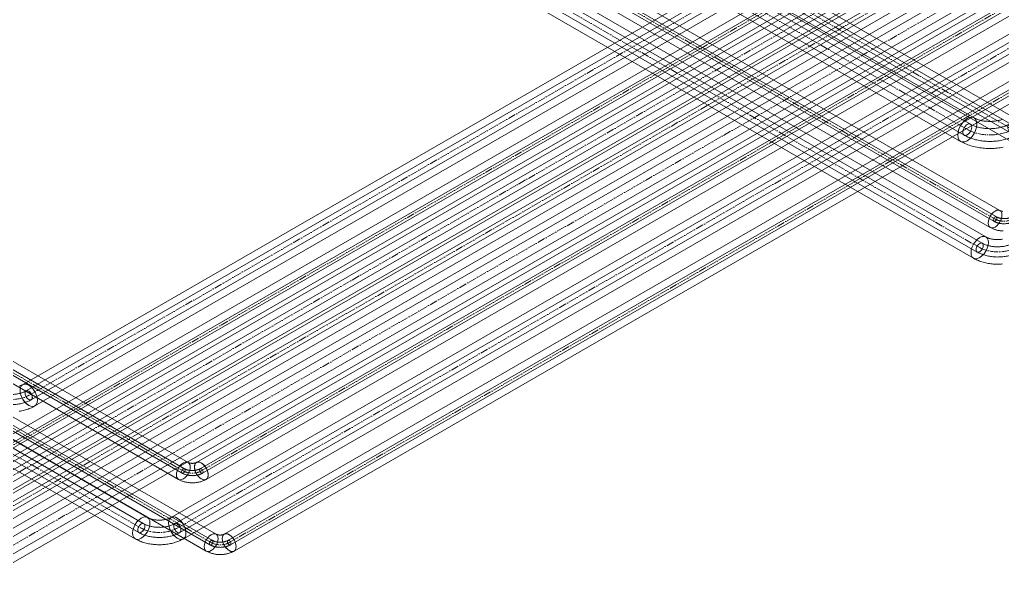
# Model space of a CAD drawing. Header units: millimetres. Extents: x -88595 to 880822, y -1054509 to -148035.
# Drawn here: x 422624 to 423850, y -315507 to -314816 of the extents above; entities that cross this region are included whole.
import ezdxf

# ---------------------------------------------------------------- set-up
doc = ezdxf.new("R2010")
doc.units = ezdxf.units.MM
doc.linetypes.add('$12$ADSK_Осевая', pattern=[14, 10, -2, 0, -2])
doc.linetypes.add('$13$ADSK_Осевая', pattern=[14, 10, -2, 0, -2])
for name, color, linetype, lineweight in [('Изоляция', 7, 'Continuous', 18), ('Трубопровод', 7, 'Continuous', 18), ('Трубопроводы', 7, 'Continuous', 18)]:
    doc.layers.add(name, color=color, linetype=linetype, lineweight=lineweight)

# ---------------------------------------------------------------- blocks, each defined once
blk = doc.blocks.new('$0$ADSK_МедьПайка_Отвод-гнутая труба - Отвод _гнутая труба_-V14-В_ОВ3_4')
at = {"layer": 'Трубопроводы', "color": 190, "true_color": 0x8000ff}
for points in [[(1657, 645.2, 0), (1656.4, 644.9, 0), (1655.9, 644.9, 0), (1655.4, 645, 0), (1655.1, 645.3, 0), (1654.8, 645.8, 0), (1654.8, 646.5, 0), (1654.8, 647.2, 0), (1655.1, 647.9, 0), (1655.4, 648.7, 0), (1655.9, 649.4, 0), (1656.4, 649.9, 0), (1657, 650.4, 0)], [(1657, 650.4, 0), (1657.6, 650.6, 0), (1658.1, 650.7, 0), (1658.6, 650.5, 0), (1658.9, 650.2, 0), (1659.2, 649.7, 0), (1659.2, 649.1, 0), (1659.2, 648.3, 0), (1658.9, 647.6, 0), (1658.6, 646.8, 0), (1658.1, 646.2, 0), (1657.6, 645.6, 0), (1657, 645.2, 0)], [(1658.6, 650.5, 0), (1659.1, 650.2, 0), (1659.7, 649.8, 0), (1660.2, 649.5, 0), (1660.7, 649.1, 0), (1661.2, 648.7, 0), (1661.7, 648.3, 0), (1662.2, 647.8, 0), (1662.7, 647.4, 0), (1663.2, 646.9, 0), (1663.7, 646.4, 0), (1664.1, 645.9, 0), (1664.6, 645.4, 0), (1665, 644.8, 0), (1665.5, 644.3, 0), (1665.9, 643.7, 0), (1666.3, 643.1, 0), (1666.7, 642.6, 0), (1667.1, 642, 0), (1667.5, 641.4, 0), (1667.8, 640.7, 0), (1668.2, 640.1, 0), (1668.5, 639.5, 0), (1668.8, 638.9, 0), (1669.1, 638.2, 0), (1669.4, 637.6, 0), (1669.6, 636.9, 0), (1669.9, 636.3, 0), (1670.1, 635.6, 0), (1670.3, 635, 0), (1670.5, 634.3, 0), (1670.7, 633.7, 0), (1670.8, 633, 0), (1671, 632.4, 0), (1671.1, 631.7, 0), (1671.2, 631.1, 0), (1671.3, 630.4, 0), (1671.3, 629.8, 0), (1671.4, 629.1, 0), (1671.4, 628.5, 0), (1671.4, 628.3, 0)], [(1655.4, 645, 0), (1655.8, 644.8, 0), (1656.1, 644.6, 0), (1656.5, 644.3, 0), (1656.9, 644, 0), (1657.2, 643.8, 0), (1657.6, 643.4, 0), (1658, 643.1, 0), (1658.3, 642.8, 0), (1658.7, 642.4, 0), (1659.1, 642, 0), (1659.4, 641.7, 0), (1659.8, 641.3, 0), (1660.1, 640.8, 0), (1660.4, 640.4, 0), (1660.8, 640, 0), (1661.1, 639.5, 0), (1661.4, 639.1, 0), (1661.7, 638.6, 0), (1662, 638.1, 0), (1662.3, 637.6, 0), (1662.6, 637.1, 0), (1662.8, 636.6, 0), (1663.1, 636.1, 0), (1663.3, 635.6, 0), (1663.5, 635.1, 0), (1663.7, 634.6, 0), (1663.9, 634.1, 0), (1664.1, 633.6, 0), (1664.3, 633.1, 0), (1664.4, 632.6, 0), (1664.5, 632.1, 0), (1664.7, 631.6, 0), (1664.8, 631.1, 0), (1664.8, 630.7, 0), (1664.9, 630.2, 0), (1665, 629.7, 0), (1665, 629.3, 0), (1665, 628.9, 0), (1665, 628.4, 0), (1665, 628.3, 0)], [(1670.5, 627, 0), (1669.8, 626.7, 0), (1669, 626.6, 0), (1668.2, 626.5, 0), (1667.4, 626.6, 0), (1666.6, 626.7, 0), (1666, 627, 0), (1665.5, 627.4, 0), (1665.2, 627.8, 0), (1665, 628.3, 0), (1665.2, 628.8, 0), (1665.5, 629.2, 0), (1666, 629.6, 0)], [(1666, 629.6, 0), (1666.6, 629.9, 0), (1667.4, 630.1, 0), (1668.2, 630.2, 0), (1669, 630.1, 0), (1669.8, 629.9, 0), (1670.5, 629.6, 0), (1671, 629.2, 0), (1671.3, 628.8, 0), (1671.4, 628.3, 0), (1671.3, 627.8, 0), (1671, 627.4, 0), (1670.5, 627, 0)]]:
    blk.add_polyline3d(points, dxfattribs=at)
blk = doc.blocks.new('$0$ADSK_МедьПайка_Отвод-гнутая труба - Отвод _гнутая труба_-V32-В_ОВ3_4')
at = {"layer": 'Трубопроводы', "color": 134, "true_color": 0x00a6a6}
for points in [[(-10027.6, 7966.2, 0), (-10027.4, 7968, 0), (-10026.8, 7969.8, 0), (-10025.9, 7971.7, 0), (-10024.8, 7973.4, 0), (-10023.4, 7974.8, 0), (-10022, 7975.9, 0), (-10020.5, 7976.5, 0), (-10019.2, 7976.6, 0), (-10018, 7976.3, 0), (-10017.1, 7975.5, 0), (-10016.5, 7974.2, 0), (-10016.4, 7972.6, 0)], [(-10016.4, 7972.6, 0), (-10016.5, 7970.9, 0), (-10017.1, 7969, 0), (-10018, 7967.1, 0), (-10019.2, 7965.4, 0), (-10020.5, 7964, 0), (-10022, 7962.9, 0), (-10023.4, 7962.3, 0), (-10024.8, 7962.2, 0), (-10025.9, 7962.5, 0), (-10026.8, 7963.4, 0), (-10027.4, 7964.6, 0), (-10027.6, 7966.2, 0)], [(-9969.8, 7976.3, 0), (-9970.7, 7975.8, 0), (-9971.7, 7975.3, 0), (-9972.7, 7974.8, 0), (-9973.7, 7974.4, 0), (-9974.8, 7973.9, 0), (-9975.9, 7973.5, 0), (-9977.1, 7973.1, 0), (-9978.3, 7972.8, 0), (-9979.5, 7972.4, 0), (-9980.8, 7972.1, 0), (-9982.1, 7971.8, 0), (-9983.4, 7971.6, 0), (-9984.7, 7971.3, 0), (-9986.1, 7971.1, 0), (-9987.4, 7971, 0), (-9988.8, 7970.8, 0), (-9990.2, 7970.7, 0), (-9991.6, 7970.7, 0), (-9993, 7970.6, 0), (-9994.4, 7970.6, 0), (-9995.8, 7970.7, 0), (-9997.2, 7970.7, 0), (-9998.6, 7970.8, 0), (-10000, 7970.9, 0), (-10001.4, 7971.1, 0), (-10002.7, 7971.3, 0), (-10004.1, 7971.5, 0), (-10005.4, 7971.7, 0), (-10006.7, 7972, 0), (-10007.9, 7972.3, 0), (-10009.2, 7972.7, 0), (-10010.4, 7973, 0), (-10011.6, 7973.4, 0), (-10012.7, 7973.8, 0), (-10013.8, 7974.2, 0), (-10014.8, 7974.7, 0), (-10015.9, 7975.2, 0), (-10016.8, 7975.6, 0), (-10017.8, 7976.1, 0), (-10018, 7976.3, 0)], [(-9971.4, 7972.6, 0), (-9971.2, 7974.2, 0), (-9970.7, 7975.5, 0), (-9969.8, 7976.3, 0), (-9968.6, 7976.6, 0), (-9967.3, 7976.5, 0), (-9965.8, 7975.9, 0), (-9964.4, 7974.8, 0), (-9963, 7973.4, 0), (-9961.9, 7971.7, 0), (-9961, 7969.8, 0), (-9960.4, 7968, 0), (-9960.2, 7966.2, 0)], [(-9960.2, 7966.2, 0), (-9960.4, 7964.6, 0), (-9961, 7963.4, 0), (-9961.9, 7962.5, 0), (-9963, 7962.2, 0), (-9964.4, 7962.3, 0), (-9965.8, 7962.9, 0), (-9967.3, 7964, 0), (-9968.6, 7965.4, 0), (-9969.8, 7967.1, 0), (-9970.7, 7969, 0), (-9971.2, 7970.9, 0), (-9971.4, 7972.6, 0)], [(-9961.9, 7962.5, 0), (-9963.2, 7961.8, 0), (-9964.7, 7961, 0), (-9966.1, 7960.3, 0), (-9967.6, 7959.7, 0), (-9969.1, 7959.1, 0), (-9970.7, 7958.5, 0), (-9972.3, 7958, 0), (-9973.9, 7957.5, 0), (-9975.5, 7957.1, 0), (-9977.2, 7956.6, 0), (-9978.8, 7956.3, 0), (-9980.5, 7955.9, 0), (-9982.3, 7955.6, 0), (-9984, 7955.4, 0), (-9985.7, 7955.2, 0), (-9987.5, 7955, 0), (-9989.2, 7954.9, 0), (-9991, 7954.8, 0), (-9992.8, 7954.8, 0), (-9994.5, 7954.8, 0), (-9996.3, 7954.8, 0), (-9998.1, 7954.9, 0), (-9999.8, 7955, 0), (-10001.6, 7955.1, 0), (-10003.3, 7955.3, 0), (-10005.1, 7955.6, 0), (-10006.8, 7955.9, 0), (-10008.5, 7956.2, 0), (-10010.2, 7956.5, 0), (-10011.8, 7956.9, 0), (-10013.5, 7957.4, 0), (-10015.1, 7957.9, 0), (-10016.7, 7958.4, 0), (-10018.3, 7958.9, 0), (-10019.8, 7959.5, 0), (-10021.3, 7960.2, 0), (-10022.7, 7960.8, 0), (-10024.2, 7961.6, 0), (-10025.6, 7962.3, 0), (-10025.9, 7962.5, 0)]]:
    blk.add_polyline3d(points, dxfattribs=at)
blk = doc.blocks.new('$0$ADSK_МедьПайка_Отвод-гнутая труба - Отвод _гнутая труба_-V30-В_ОВ3_4')
at = {"layer": 'Трубопроводы', "color": 134, "true_color": 0x00a6a6}
for points in [[(-8086.8, 9400.7, 0), (-8087.9, 9400.2, 0), (-8089, 9400.1, 0), (-8090, 9400.3, 0), (-8090.7, 9401, 0), (-8091.1, 9402, 0), (-8091.3, 9403.2, 0), (-8091.1, 9404.7, 0), (-8090.7, 9406.2, 0), (-8090, 9407.7, 0), (-8089, 9409, 0), (-8087.9, 9410.2, 0), (-8086.8, 9411, 0)], [(-8086.8, 9411, 0), (-8085.6, 9411.5, 0), (-8084.5, 9411.6, 0), (-8083.6, 9411.3, 0), (-8082.9, 9410.7, 0), (-8082.4, 9409.7, 0), (-8082.3, 9408.4, 0), (-8082.4, 9407, 0), (-8082.9, 9405.5, 0), (-8083.6, 9404, 0), (-8084.5, 9402.6, 0), (-8085.6, 9401.5, 0), (-8086.8, 9400.7, 0)], [(-8083.6, 9411.3, 0), (-8082.5, 9410.7, 0), (-8081.4, 9410, 0), (-8080.4, 9409.3, 0), (-8079.3, 9408.5, 0), (-8078.3, 9407.7, 0), (-8077.3, 9406.8, 0), (-8076.3, 9405.9, 0), (-8075.3, 9405, 0), (-8074.3, 9404.1, 0), (-8073.4, 9403.1, 0), (-8072.5, 9402.1, 0), (-8071.6, 9401, 0), (-8070.7, 9400, 0), (-8069.8, 9398.9, 0), (-8069, 9397.7, 0), (-8068.2, 9396.6, 0), (-8067.4, 9395.4, 0), (-8066.6, 9394.2, 0), (-8065.9, 9393, 0), (-8065.1, 9391.8, 0), (-8064.5, 9390.6, 0), (-8063.8, 9389.3, 0), (-8063.2, 9388, 0), (-8062.6, 9386.8, 0), (-8062, 9385.5, 0), (-8061.5, 9384.2, 0), (-8061, 9382.9, 0), (-8060.6, 9381.6, 0), (-8060.1, 9380.3, 0), (-8059.7, 9379, 0), (-8059.4, 9377.6, 0), (-8059.1, 9376.3, 0), (-8058.8, 9375, 0), (-8058.6, 9373.7, 0), (-8058.4, 9372.4, 0), (-8058.2, 9371.1, 0), (-8058.1, 9369.8, 0), (-8058, 9368.6, 0), (-8058, 9367.3, 0), (-8058, 9367, 0)], [(-8090, 9400.3, 0), (-8089.2, 9399.9, 0), (-8088.5, 9399.4, 0), (-8087.8, 9398.9, 0), (-8087.1, 9398.4, 0), (-8086.3, 9397.8, 0), (-8085.6, 9397.2, 0), (-8084.8, 9396.5, 0), (-8084.1, 9395.9, 0), (-8083.4, 9395.1, 0), (-8082.7, 9394.4, 0), (-8082, 9393.6, 0), (-8081.2, 9392.8, 0), (-8080.6, 9392, 0), (-8079.9, 9391.1, 0), (-8079.2, 9390.2, 0), (-8078.6, 9389.3, 0), (-8078, 9388.4, 0), (-8077.3, 9387.5, 0), (-8076.8, 9386.5, 0), (-8076.2, 9385.5, 0), (-8075.7, 9384.6, 0), (-8075.1, 9383.6, 0), (-8074.6, 9382.6, 0), (-8074.2, 9381.6, 0), (-8073.7, 9380.6, 0), (-8073.3, 9379.5, 0), (-8072.9, 9378.5, 0), (-8072.6, 9377.5, 0), (-8072.3, 9376.5, 0), (-8072, 9375.5, 0), (-8071.7, 9374.5, 0), (-8071.5, 9373.5, 0), (-8071.3, 9372.6, 0), (-8071.1, 9371.6, 0), (-8070.9, 9370.7, 0), (-8070.8, 9369.8, 0), (-8070.7, 9368.9, 0), (-8070.7, 9368, 0), (-8070.7, 9367.2, 0), (-8070.7, 9367, 0)], [(-8059.8, 9364.4, 0), (-8061.1, 9363.8, 0), (-8062.7, 9363.4, 0), (-8064.3, 9363.3, 0), (-8066, 9363.4, 0), (-8067.5, 9363.8, 0), (-8068.8, 9364.4, 0), (-8069.8, 9365.1, 0), (-8070.5, 9366, 0), (-8070.7, 9367, 0), (-8070.5, 9367.9, 0), (-8069.8, 9368.8, 0), (-8068.8, 9369.5, 0)], [(-8068.8, 9369.5, 0), (-8067.5, 9370.1, 0), (-8066, 9370.5, 0), (-8064.3, 9370.6, 0), (-8062.7, 9370.5, 0), (-8061.1, 9370.1, 0), (-8059.8, 9369.5, 0), (-8058.8, 9368.8, 0), (-8058.2, 9367.9, 0), (-8058, 9367, 0), (-8058.2, 9366, 0), (-8058.8, 9365.1, 0), (-8059.8, 9364.4, 0)]]:
    blk.add_polyline3d(points, dxfattribs=at)

msp = doc.modelspace()

# ---------------------------------------------------------------- linework, layer by layer
at = {"layer": 'Изоляция', "color": 190, "true_color": 0x8000ff}
for p, q in [((423847, -315054.2), (414558, -309691.2)), ((414545.9, -309712.3), (423834.8, -315075.3)), ((422834.3, -315368.6), (413512.6, -309986.7)), ((413500.4, -310007.8), (422822.2, -315389.7)), ((422869.1, -315458.2), (414301, -310511.3)), ((414288.8, -310532.4), (422856.9, -315479.2)), ((423901.1, -314959.2), (416369.2, -310610.7)), ((416355.4, -310634.5), (423887.3, -314983.1)), ((425393.3, -313729.3), (422593.4, -315345.8)), ((422605.6, -315366.9), (425405.5, -313750.4)), ((425845.3, -313745.8), (422879.4, -315458.2)), ((425644.7, -313752), (422844.6, -315368.6)), ((425453.3, -313768.8), (422586.5, -315423.9)), ((422856.8, -315389.7), (425656.8, -313773.1)), ((422891.6, -315479.2), (425857.5, -313766.9)), ((422600.2, -315447.8), (425467, -313792.6))]:
    msp.add_line(p, q, dxfattribs=at)
at = {"layer": 'Изоляция', "color": 134, "true_color": 0x00a6a6}
for p, q in [((423829.4, -315087.1), (414530.4, -309718.3)), ((414515, -309744.9), (423814, -315113.7)), ((422783.5, -315437.3), (414283, -310529.6)), ((414267.7, -310556.2), (422768.1, -315463.9)), ((423814.7, -314938.4), (416353.7, -310630.7)), ((416336.8, -310660.1), (423797.8, -314967.7)), ((425517.1, -313603.3), (422627.7, -315271.5)), ((422643.1, -315298.1), (425532.4, -313629.9)), ((425464.4, -313722.7), (422591.7, -315381.3)), ((422607, -315407.9), (425479.7, -313749.3)), ((425713.7, -313762.6), (422813, -315437.3)), ((425530.6, -313767.8), (422592.2, -315464.3)), ((422592.2, -315507.1), (425556.8, -313795.4)), ((422828.4, -315463.9), (425729.1, -313789.2))]:
    msp.add_line(p, q, dxfattribs=at)
for points in [[(423806.3, -314939.2, 0), (423803.2, -314941.5, 0), (423800.3, -314944.5, 0), (423797.8, -314948.2, 0), (423795.9, -314952.1, 0), (423794.7, -314956.1, 0), (423794.3, -314960, 0)], [(423794.3, -314960, 0), (423794.7, -314956.1, 0), (423795.9, -314952.1, 0), (423797.8, -314948.2, 0), (423800.3, -314944.5, 0), (423803.2, -314941.5, 0), (423806.3, -314939.2, 0)], [(423818.3, -314946.1, 0), (423817.8, -314942.8, 0), (423816.7, -314940.1, 0), (423814.7, -314938.4, 0), (423812.3, -314937.6, 0), (423809.4, -314937.9, 0), (423806.3, -314939.2, 0)], [(423806.3, -314939.2, 0), (423809.4, -314937.9, 0), (423812.3, -314937.6, 0), (423814.7, -314938.4, 0), (423816.7, -314940.1, 0), (423817.8, -314942.8, 0), (423818.3, -314946.1, 0)], [(423850.2, -314940.1, 0), (423849.3, -314940.4, 0), (423848.4, -314940.8, 0), (423847.5, -314941.1, 0), (423846.4, -314941.3, 0), (423845.4, -314941.6, 0), (423844.3, -314941.8, 0), (423843.3, -314942, 0), (423842.1, -314942.2, 0), (423841, -314942.4, 0), (423839.8, -314942.5, 0), (423838.7, -314942.6, 0), (423837.5, -314942.7, 0), (423836.3, -314942.8, 0), (423835.1, -314942.8, 0), (423833.9, -314942.8, 0), (423832.7, -314942.8, 0), (423831.5, -314942.7, 0), (423830.3, -314942.7, 0), (423829.2, -314942.6, 0), (423828, -314942.4, 0), (423826.9, -314942.3, 0), (423825.7, -314942.1, 0), (423824.6, -314941.9, 0), (423823.6, -314941.7, 0), (423822.5, -314941.4, 0), (423821.5, -314941.1, 0), (423820.5, -314940.8, 0), (423819.6, -314940.5, 0), (423818.7, -314940.2, 0), (423817.9, -314939.9, 0), (423817, -314939.5, 0), (423816.3, -314939.2, 0), (423815.6, -314938.8, 0), (423814.9, -314938.5, 0), (423814.7, -314938.4, 0)], [(423806.3, -314966.9, 0), (423809.4, -314964.6, 0), (423812.3, -314961.6, 0), (423814.7, -314957.9, 0), (423816.7, -314954, 0), (423817.8, -314949.9, 0), (423818.3, -314946.1, 0)], [(423818.3, -314946.1, 0), (423817.8, -314949.9, 0), (423816.7, -314954, 0), (423814.7, -314957.9, 0), (423812.3, -314961.6, 0), (423809.4, -314964.6, 0), (423806.3, -314966.9, 0)], [(423794.3, -314960, 0), (423794.7, -314963.3, 0), (423795.9, -314966, 0), (423797.8, -314967.7, 0), (423800.3, -314968.5, 0), (423803.2, -314968.2, 0), (423806.3, -314966.9, 0)], [(423806.3, -314966.9, 0), (423803.2, -314968.2, 0), (423800.3, -314968.5, 0), (423797.8, -314967.7, 0), (423795.9, -314966, 0), (423794.7, -314963.3, 0), (423794.3, -314960, 0)], [(423851.2, -314975, 0), (423849.3, -314975.4, 0), (423847.4, -314975.7, 0), (423845.4, -314976, 0), (423843.5, -314976.2, 0), (423841.5, -314976.4, 0), (423839.6, -314976.5, 0), (423837.6, -314976.6, 0), (423835.6, -314976.7, 0), (423833.6, -314976.7, 0), (423831.7, -314976.7, 0), (423829.7, -314976.6, 0), (423827.7, -314976.4, 0), (423825.7, -314976.3, 0), (423823.8, -314976, 0), (423821.8, -314975.8, 0), (423819.9, -314975.5, 0), (423818, -314975.1, 0), (423816.1, -314974.7, 0), (423814.2, -314974.2, 0), (423812.3, -314973.7, 0), (423810.5, -314973.2, 0), (423808.6, -314972.6, 0), (423806.8, -314971.9, 0), (423805.1, -314971.3, 0), (423803.3, -314970.5, 0), (423801.6, -314969.7, 0), (423799.9, -314968.9, 0), (423798.3, -314968, 0), (423797.8, -314967.7, 0)], [(423832.6, -315094.1, 0), (423832.2, -315091.1, 0), (423831.1, -315088.7, 0), (423829.4, -315087.1, 0), (423827.2, -315086.4, 0), (423824.5, -315086.6, 0), (423821.7, -315087.8, 0)], [(423821.7, -315087.8, 0), (423824.5, -315086.6, 0), (423827.2, -315086.4, 0), (423829.4, -315087.1, 0), (423831.1, -315088.7, 0), (423832.2, -315091.1, 0), (423832.6, -315094.1, 0)], [(423850.1, -315089.9, 0), (423849.3, -315090, 0), (423848.4, -315090.2, 0), (423847.5, -315090.2, 0), (423846.6, -315090.3, 0), (423845.7, -315090.3, 0), (423844.8, -315090.4, 0), (423843.8, -315090.4, 0), (423842.9, -315090.4, 0), (423842, -315090.3, 0), (423841.1, -315090.3, 0), (423840.2, -315090.2, 0), (423839.3, -315090.1, 0), (423838.5, -315090, 0), (423837.6, -315089.8, 0), (423836.8, -315089.7, 0), (423836, -315089.5, 0), (423835.2, -315089.3, 0), (423834.4, -315089.1, 0), (423833.7, -315088.9, 0), (423833, -315088.6, 0), (423832.3, -315088.4, 0), (423831.7, -315088.2, 0), (423831.1, -315087.9, 0), (423830.5, -315087.6, 0), (423830, -315087.4, 0), (423829.5, -315087.1, 0), (423829.4, -315087.1, 0)], [(423821.7, -315087.8, 0), (423818.9, -315089.9, 0), (423816.3, -315092.6, 0), (423814, -315095.9, 0), (423812.3, -315099.5, 0), (423811.2, -315103.2, 0), (423810.9, -315106.6, 0)], [(423810.9, -315106.6, 0), (423811.2, -315103.2, 0), (423812.3, -315099.5, 0), (423814, -315095.9, 0), (423816.3, -315092.6, 0), (423818.9, -315089.9, 0), (423821.7, -315087.8, 0)], [(423821.7, -315112.9, 0), (423824.5, -315110.8, 0), (423827.2, -315108.1, 0), (423829.4, -315104.8, 0), (423831.1, -315101.2, 0), (423832.2, -315097.5, 0), (423832.6, -315094.1, 0)], [(423832.6, -315094.1, 0), (423832.2, -315097.5, 0), (423831.1, -315101.2, 0), (423829.4, -315104.8, 0), (423827.2, -315108.1, 0), (423824.5, -315110.8, 0), (423821.7, -315112.9, 0)], [(423810.9, -315106.6, 0), (423811.2, -315109.7, 0), (423812.3, -315112.1, 0), (423814, -315113.7, 0), (423816.3, -315114.3, 0), (423818.9, -315114.1, 0), (423821.7, -315112.9, 0)], [(423821.7, -315112.9, 0), (423818.9, -315114.1, 0), (423816.3, -315114.3, 0), (423814, -315113.7, 0), (423812.3, -315112.1, 0), (423811.2, -315109.7, 0), (423810.9, -315106.6, 0)], [(423850.1, -315120.8, 0), (423848.5, -315120.9, 0), (423846.8, -315121, 0), (423845.2, -315121.1, 0), (423843.6, -315121.1, 0), (423842, -315121, 0), (423840.3, -315121, 0), (423838.7, -315120.9, 0), (423837.1, -315120.7, 0), (423835.5, -315120.5, 0), (423833.9, -315120.3, 0), (423832.3, -315120.1, 0), (423830.7, -315119.8, 0), (423829.2, -315119.4, 0), (423827.6, -315119.1, 0), (423826.1, -315118.6, 0), (423824.5, -315118.2, 0), (423823, -315117.7, 0), (423821.5, -315117.2, 0), (423820.1, -315116.6, 0), (423818.6, -315116, 0), (423817.2, -315115.3, 0), (423815.8, -315114.6, 0), (423814.4, -315113.9, 0), (423814, -315113.7, 0)], [(422624.5, -315278.5, 0), (422624.8, -315275.9, 0), (422625.6, -315273.7, 0), (422626.9, -315272, 0), (422628.6, -315271.1, 0), (422630.7, -315270.7, 0), (422633, -315271.1, 0), (422635.4, -315272.2, 0)], [(422635.4, -315272.2, 0), (422632.6, -315271, 0), (422630, -315270.8, 0), (422627.7, -315271.5, 0), (422626, -315273.1, 0), (422624.9, -315275.5, 0), (422624.5, -315278.5, 0)], [(422627.7, -315271.5, 0), (422627.3, -315271.7, 0), (422626.7, -315272, 0), (422626.2, -315272.2, 0), (422625.6, -315272.5, 0), (422625, -315272.7, 0), (422624.3, -315273, 0), (422623.6, -315273.2, 0)], [(422635.4, -315297.3, 0), (422633, -315295.6, 0), (422630.7, -315293.3, 0), (422628.6, -315290.7, 0), (422626.9, -315287.7, 0), (422625.6, -315284.6, 0), (422624.8, -315281.4, 0), (422624.5, -315278.5, 0)], [(422624.5, -315278.5, 0), (422624.9, -315282, 0), (422626, -315285.6, 0), (422627.7, -315289.2, 0), (422630, -315292.5, 0), (422632.6, -315295.2, 0), (422635.4, -315297.3, 0)], [(422635.4, -315272.2, 0), (422637.8, -315273.9, 0), (422640.1, -315276.2, 0), (422642.2, -315278.9, 0), (422643.9, -315281.8, 0), (422645.2, -315285, 0), (422646, -315288.1, 0), (422646.2, -315291, 0)], [(422646.2, -315291, 0), (422645.9, -315287.6, 0), (422644.8, -315283.9, 0), (422643.1, -315280.3, 0), (422640.8, -315277, 0), (422638.2, -315274.3, 0), (422635.4, -315272.2, 0)], [(422646.2, -315291, 0), (422646, -315293.7, 0), (422645.2, -315295.8, 0), (422643.9, -315297.5, 0), (422642.2, -315298.5, 0), (422640.1, -315298.8, 0), (422637.8, -315298.4, 0), (422635.4, -315297.3, 0)], [(422635.4, -315297.3, 0), (422638.2, -315298.5, 0), (422640.8, -315298.7, 0), (422643.1, -315298.1, 0), (422644.8, -315296.5, 0), (422645.9, -315294.1, 0), (422646.2, -315291, 0)], [(422643.1, -315298.1, 0), (422641.7, -315298.8, 0), (422640.3, -315299.5, 0), (422638.9, -315300.2, 0), (422637.4, -315300.8, 0), (422636, -315301.4, 0), (422634.5, -315302, 0), (422633, -315302.5, 0), (422631.5, -315302.9, 0), (422629.9, -315303.3, 0), (422628.4, -315303.7, 0), (422626.8, -315304.1, 0), (422625.2, -315304.4, 0), (422623.6, -315304.7, 0)], [(422775.8, -315438.1, 0), (422773, -315440.1, 0), (422770.4, -315442.9, 0), (422768.1, -315446.2, 0), (422766.4, -315449.8, 0), (422765.3, -315453.4, 0), (422764.9, -315456.9, 0)], [(422764.9, -315456.9, 0), (422765.3, -315453.4, 0), (422766.4, -315449.8, 0), (422768.1, -315446.2, 0), (422770.4, -315442.9, 0), (422773, -315440.1, 0), (422775.8, -315438.1, 0)], [(422786.6, -315444.3, 0), (422786.3, -315441.3, 0), (422785.2, -315438.9, 0), (422783.5, -315437.3, 0), (422781.2, -315436.6, 0), (422778.6, -315436.9, 0), (422775.8, -315438.1, 0)], [(422775.8, -315438.1, 0), (422778.6, -315436.9, 0), (422781.2, -315436.6, 0), (422783.5, -315437.3, 0), (422785.2, -315438.9, 0), (422786.3, -315441.3, 0), (422786.6, -315444.3, 0)], [(422813, -315437.3, 0), (422812.6, -315437.6, 0), (422812, -315437.8, 0), (422811.5, -315438.1, 0), (422810.9, -315438.3, 0), (422810.3, -315438.6, 0), (422809.6, -315438.8, 0), (422808.9, -315439.1, 0), (422808.2, -315439.3, 0), (422807.5, -315439.5, 0), (422806.7, -315439.7, 0), (422805.9, -315439.9, 0), (422805, -315440, 0), (422804.2, -315440.2, 0), (422803.3, -315440.3, 0), (422802.4, -315440.4, 0), (422801.5, -315440.5, 0), (422800.6, -315440.6, 0), (422799.7, -315440.6, 0), (422798.8, -315440.6, 0), (422797.9, -315440.6, 0), (422797, -315440.6, 0), (422796.1, -315440.6, 0), (422795.2, -315440.5, 0), (422794.3, -315440.4, 0), (422793.4, -315440.3, 0), (422792.5, -315440.2, 0), (422791.7, -315440.1, 0), (422790.8, -315439.9, 0), (422790, -315439.7, 0), (422789.2, -315439.5, 0), (422788.5, -315439.3, 0), (422787.7, -315439.1, 0), (422787, -315438.9, 0), (422786.4, -315438.7, 0), (422785.7, -315438.4, 0), (422785.1, -315438.2, 0), (422784.6, -315437.9, 0), (422784.1, -315437.6, 0), (422783.6, -315437.4, 0), (422783.5, -315437.3, 0)], [(422809.8, -315444.3, 0), (422810.1, -315441.7, 0), (422810.9, -315439.5, 0), (422812.2, -315437.9, 0), (422813.9, -315436.9, 0), (422816, -315436.6, 0), (422818.3, -315437, 0), (422820.7, -315438.1, 0)], [(422820.7, -315438.1, 0), (422817.9, -315436.9, 0), (422815.3, -315436.6, 0), (422813, -315437.3, 0), (422811.3, -315438.9, 0), (422810.2, -315441.3, 0), (422809.8, -315444.3, 0)], [(422820.7, -315438.1, 0), (422823.1, -315439.8, 0), (422825.4, -315442, 0), (422827.5, -315444.7, 0), (422829.2, -315447.7, 0), (422830.5, -315450.8, 0), (422831.3, -315453.9, 0), (422831.5, -315456.9, 0)], [(422831.5, -315456.9, 0), (422831.2, -315453.4, 0), (422830.1, -315449.8, 0), (422828.4, -315446.2, 0), (422826.1, -315442.9, 0), (422823.5, -315440.1, 0), (422820.7, -315438.1, 0)], [(422775.8, -315463.1, 0), (422778.6, -315461.1, 0), (422781.2, -315458.3, 0), (422783.5, -315455, 0), (422785.2, -315451.4, 0), (422786.3, -315447.8, 0), (422786.6, -315444.3, 0)], [(422786.6, -315444.3, 0), (422786.3, -315447.8, 0), (422785.2, -315451.4, 0), (422783.5, -315455, 0), (422781.2, -315458.3, 0), (422778.6, -315461.1, 0), (422775.8, -315463.1, 0)], [(422820.7, -315463.1, 0), (422818.3, -315461.4, 0), (422816, -315459.2, 0), (422813.9, -315456.5, 0), (422812.2, -315453.5, 0), (422810.9, -315450.4, 0), (422810.1, -315447.3, 0), (422809.8, -315444.3, 0)], [(422809.8, -315444.3, 0), (422810.2, -315447.8, 0), (422811.3, -315451.4, 0), (422813, -315455, 0), (422815.3, -315458.3, 0), (422817.9, -315461.1, 0), (422820.7, -315463.1, 0)], [(422764.9, -315456.9, 0), (422765.3, -315459.9, 0), (422766.4, -315462.3, 0), (422768.1, -315463.9, 0), (422770.4, -315464.6, 0), (422773, -315464.3, 0), (422775.8, -315463.1, 0)], [(422775.8, -315463.1, 0), (422773, -315464.3, 0), (422770.4, -315464.6, 0), (422768.1, -315463.9, 0), (422766.4, -315462.3, 0), (422765.3, -315459.9, 0), (422764.9, -315456.9, 0)], [(422828.4, -315463.9, 0), (422827, -315464.7, 0), (422825.6, -315465.4, 0), (422824.2, -315466, 0), (422822.7, -315466.7, 0), (422821.3, -315467.3, 0), (422819.8, -315467.8, 0), (422818.3, -315468.3, 0), (422816.8, -315468.8, 0), (422815.2, -315469.2, 0), (422813.7, -315469.6, 0), (422812.1, -315469.9, 0), (422810.5, -315470.2, 0), (422808.9, -315470.5, 0), (422807.3, -315470.7, 0), (422805.7, -315470.9, 0), (422804.1, -315471.1, 0), (422802.5, -315471.2, 0), (422800.9, -315471.3, 0), (422799.3, -315471.3, 0), (422797.6, -315471.3, 0), (422796, -315471.3, 0), (422794.4, -315471.2, 0), (422792.8, -315471.1, 0), (422791.2, -315471, 0), (422789.6, -315470.8, 0), (422788, -315470.6, 0), (422786.4, -315470.3, 0), (422784.8, -315470, 0), (422783.2, -315469.7, 0), (422781.7, -315469.3, 0), (422780.1, -315468.9, 0), (422778.6, -315468.4, 0), (422777.1, -315467.9, 0), (422775.6, -315467.4, 0), (422774.1, -315466.8, 0), (422772.7, -315466.2, 0), (422771.3, -315465.6, 0), (422769.9, -315464.9, 0), (422768.5, -315464.1, 0), (422768.1, -315463.9, 0)], [(422831.5, -315456.9, 0), (422831.3, -315459.5, 0), (422830.5, -315461.7, 0), (422829.2, -315463.3, 0), (422827.5, -315464.3, 0), (422825.4, -315464.6, 0), (422823.1, -315464.2, 0), (422820.7, -315463.1, 0)], [(422820.7, -315463.1, 0), (422823.5, -315464.3, 0), (422826.1, -315464.6, 0), (422828.4, -315463.9, 0), (422830.1, -315462.3, 0), (422831.2, -315459.9, 0), (422831.5, -315456.9, 0)]]:
    msp.add_polyline3d(points, dxfattribs=at)
at = {"layer": 'Изоляция', "color": 190, "true_color": 0x8000ff}
for points in [[(423840.9, -315054.8, 0), (423838.7, -315056.4, 0), (423836.6, -315058.6, 0), (423834.8, -315061.2, 0), (423833.5, -315064, 0), (423832.6, -315066.9, 0), (423832.3, -315069.7, 0)], [(423832.3, -315069.7, 0), (423832.6, -315066.9, 0), (423833.5, -315064, 0), (423834.8, -315061.2, 0), (423836.6, -315058.6, 0), (423838.7, -315056.4, 0), (423840.9, -315054.8, 0)], [(423849.5, -315059.7, 0), (423849.2, -315057.3, 0), (423848.4, -315055.4, 0), (423847, -315054.2, 0), (423845.2, -315053.6, 0), (423843.1, -315053.8, 0), (423840.9, -315054.8, 0)], [(423840.9, -315054.8, 0), (423843.1, -315053.8, 0), (423845.2, -315053.6, 0), (423847, -315054.2, 0), (423848.4, -315055.4, 0), (423849.2, -315057.3, 0), (423849.5, -315059.7, 0)], [(423840.9, -315074.7, 0), (423843.1, -315073, 0), (423845.2, -315070.8, 0), (423847, -315068.2, 0), (423848.4, -315065.4, 0), (423849.2, -315062.5, 0), (423849.5, -315059.7, 0)], [(423849.5, -315059.7, 0), (423849.2, -315062.5, 0), (423848.4, -315065.4, 0), (423847, -315068.2, 0), (423845.2, -315070.8, 0), (423843.1, -315073, 0), (423840.9, -315074.7, 0)], [(423850.3, -315055.1, 0), (423850, -315055.1, 0), (423849.6, -315055, 0), (423849.3, -315055, 0), (423849, -315054.9, 0), (423848.7, -315054.8, 0), (423848.5, -315054.7, 0), (423848.2, -315054.7, 0), (423848, -315054.6, 0), (423847.8, -315054.5, 0), (423847.6, -315054.4, 0), (423847.4, -315054.4, 0), (423847.3, -315054.3, 0), (423847.1, -315054.2, 0), (423847, -315054.2, 0), (423847, -315054.2, 0)], [(423832.3, -315069.7, 0), (423832.6, -315072.1, 0), (423833.5, -315074, 0), (423834.8, -315075.3, 0), (423836.6, -315075.8, 0), (423838.7, -315075.6, 0), (423840.9, -315074.7, 0)], [(423840.9, -315074.7, 0), (423838.7, -315075.6, 0), (423836.6, -315075.8, 0), (423834.8, -315075.3, 0), (423833.5, -315074, 0), (423832.6, -315072.1, 0), (423832.3, -315069.7, 0)], [(423850.9, -315079.6, 0), (423850, -315079.5, 0), (423849.1, -315079.5, 0), (423848.1, -315079.4, 0), (423847.2, -315079.3, 0), (423846.3, -315079.1, 0), (423845.4, -315079, 0), (423844.5, -315078.8, 0), (423843.6, -315078.6, 0), (423842.7, -315078.4, 0), (423841.9, -315078.2, 0), (423841, -315077.9, 0), (423840.1, -315077.6, 0), (423839.2, -315077.3, 0), (423838.4, -315077, 0), (423837.5, -315076.6, 0), (423836.7, -315076.2, 0), (423835.9, -315075.8, 0), (423835, -315075.4, 0), (423834.8, -315075.3, 0)], [(422836.9, -315374.2, 0), (422836.6, -315371.8, 0), (422835.7, -315369.9, 0), (422834.3, -315368.6, 0), (422832.6, -315368.1, 0), (422830.5, -315368.3, 0), (422828.3, -315369.2, 0)], [(422828.3, -315369.2, 0), (422830.5, -315368.3, 0), (422832.6, -315368.1, 0), (422834.3, -315368.6, 0), (422835.7, -315369.9, 0), (422836.6, -315371.8, 0), (422836.9, -315374.2, 0)], [(422844.6, -315368.6, 0), (422844.5, -315368.7, 0), (422844.4, -315368.7, 0), (422844.3, -315368.8, 0), (422844.1, -315368.9, 0), (422843.9, -315368.9, 0), (422843.7, -315369, 0), (422843.5, -315369.1, 0), (422843.2, -315369.2, 0), (422842.9, -315369.2, 0), (422842.7, -315369.3, 0), (422842.4, -315369.4, 0), (422842.1, -315369.4, 0), (422841.8, -315369.5, 0), (422841.4, -315369.5, 0), (422841.1, -315369.6, 0), (422840.7, -315369.6, 0), (422840.4, -315369.6, 0), (422840.1, -315369.7, 0), (422839.7, -315369.7, 0), (422839.3, -315369.7, 0), (422839, -315369.7, 0), (422838.6, -315369.6, 0), (422838.3, -315369.6, 0), (422838, -315369.6, 0), (422837.6, -315369.6, 0), (422837.3, -315369.5, 0), (422837, -315369.5, 0), (422836.7, -315369.4, 0), (422836.4, -315369.3, 0), (422836.1, -315369.3, 0), (422835.8, -315369.2, 0), (422835.6, -315369.1, 0), (422835.3, -315369, 0), (422835.1, -315369, 0), (422834.9, -315368.9, 0), (422834.7, -315368.8, 0), (422834.6, -315368.7, 0), (422834.5, -315368.7, 0), (422834.4, -315368.6, 0), (422834.3, -315368.6, 0)], [(422842.1, -315374.2, 0), (422842.3, -315372.1, 0), (422842.9, -315370.4, 0), (422844, -315369.1, 0), (422845.3, -315368.3, 0), (422847, -315368, 0), (422848.8, -315368.4, 0), (422850.7, -315369.2, 0)], [(422850.7, -315369.2, 0), (422848.5, -315368.3, 0), (422846.4, -315368.1, 0), (422844.6, -315368.6, 0), (422843.2, -315369.9, 0), (422842.4, -315371.8, 0), (422842.1, -315374.2, 0)], [(422828.3, -315369.2, 0), (422826, -315370.8, 0), (422823.9, -315373, 0), (422822.2, -315375.6, 0), (422820.8, -315378.5, 0), (422819.9, -315381.4, 0), (422819.6, -315384.1, 0)], [(422819.6, -315384.1, 0), (422819.9, -315381.4, 0), (422820.8, -315378.5, 0), (422822.2, -315375.6, 0), (422823.9, -315373, 0), (422826, -315370.8, 0), (422828.3, -315369.2, 0)], [(422828.3, -315389.1, 0), (422830.5, -315387.5, 0), (422832.6, -315385.3, 0), (422834.3, -315382.7, 0), (422835.7, -315379.8, 0), (422836.6, -315376.9, 0), (422836.9, -315374.2, 0)], [(422836.9, -315374.2, 0), (422836.6, -315376.9, 0), (422835.7, -315379.8, 0), (422834.3, -315382.7, 0), (422832.6, -315385.3, 0), (422830.5, -315387.5, 0), (422828.3, -315389.1, 0)], [(422850.7, -315389.1, 0), (422848.8, -315387.7, 0), (422847, -315386, 0), (422845.3, -315383.8, 0), (422844, -315381.5, 0), (422842.9, -315379, 0), (422842.3, -315376.5, 0), (422842.1, -315374.2, 0)], [(422842.1, -315374.2, 0), (422842.4, -315376.9, 0), (422843.2, -315379.8, 0), (422844.6, -315382.7, 0), (422846.4, -315385.3, 0), (422848.5, -315387.5, 0), (422850.7, -315389.1, 0)], [(422850.7, -315369.2, 0), (422852.6, -315370.6, 0), (422854.4, -315372.4, 0), (422856.1, -315374.5, 0), (422857.4, -315376.8, 0), (422858.5, -315379.3, 0), (422859.1, -315381.8, 0), (422859.3, -315384.1, 0)], [(422859.3, -315384.1, 0), (422859, -315381.4, 0), (422858.2, -315378.5, 0), (422856.8, -315375.6, 0), (422855, -315373, 0), (422852.9, -315370.8, 0), (422850.7, -315369.2, 0)], [(422819.6, -315384.1, 0), (422819.9, -315386.5, 0), (422820.8, -315388.4, 0), (422822.2, -315389.7, 0), (422823.9, -315390.3, 0), (422826, -315390, 0), (422828.3, -315389.1, 0)], [(422828.3, -315389.1, 0), (422826, -315390, 0), (422823.9, -315390.3, 0), (422822.2, -315389.7, 0), (422820.8, -315388.4, 0), (422819.9, -315386.5, 0), (422819.6, -315384.1, 0)], [(422856.8, -315389.7, 0), (422856, -315390.2, 0), (422855.1, -315390.6, 0), (422854.3, -315391, 0), (422853.5, -315391.3, 0), (422852.6, -315391.7, 0), (422851.7, -315392, 0), (422850.9, -315392.3, 0), (422850, -315392.6, 0), (422849.1, -315392.8, 0), (422848.2, -315393, 0), (422847.3, -315393.2, 0), (422846.4, -315393.4, 0), (422845.5, -315393.5, 0), (422844.6, -315393.7, 0), (422843.7, -315393.8, 0), (422842.8, -315393.9, 0), (422841.9, -315393.9, 0), (422841, -315394, 0), (422840.1, -315394, 0), (422839.1, -315394, 0), (422838.2, -315394, 0), (422837.3, -315394, 0), (422836.4, -315393.9, 0), (422835.5, -315393.8, 0), (422834.6, -315393.7, 0), (422833.7, -315393.6, 0), (422832.8, -315393.4, 0), (422831.9, -315393.3, 0), (422831, -315393.1, 0), (422830.1, -315392.9, 0), (422829.2, -315392.6, 0), (422828.3, -315392.4, 0), (422827.4, -315392.1, 0), (422826.6, -315391.8, 0), (422825.7, -315391.4, 0), (422824.9, -315391.1, 0), (422824, -315390.7, 0), (422823.2, -315390.3, 0), (422822.4, -315389.8, 0), (422822.2, -315389.7, 0)], [(422859.3, -315384.1, 0), (422859.1, -315386.2, 0), (422858.5, -315388, 0), (422857.4, -315389.2, 0), (422856.1, -315390, 0), (422854.4, -315390.3, 0), (422852.6, -315390, 0), (422850.7, -315389.1, 0)], [(422850.7, -315389.1, 0), (422852.9, -315390, 0), (422855, -315390.3, 0), (422856.8, -315389.7, 0), (422858.2, -315388.4, 0), (422859, -315386.5, 0), (422859.3, -315384.1, 0)], [(422863, -315458.8, 0), (422860.8, -315460.4, 0), (422858.7, -315462.6, 0), (422856.9, -315465.2, 0), (422855.6, -315468, 0), (422854.7, -315470.9, 0), (422854.4, -315473.7, 0)], [(422854.4, -315473.7, 0), (422854.7, -315470.9, 0), (422855.6, -315468, 0), (422856.9, -315465.2, 0), (422858.7, -315462.6, 0), (422860.8, -315460.4, 0), (422863, -315458.8, 0)], [(422871.6, -315463.7, 0), (422871.3, -315461.3, 0), (422870.5, -315459.4, 0), (422869.1, -315458.2, 0), (422867.3, -315457.6, 0), (422865.3, -315457.8, 0), (422863, -315458.8, 0)], [(422863, -315458.8, 0), (422865.3, -315457.8, 0), (422867.3, -315457.6, 0), (422869.1, -315458.2, 0), (422870.5, -315459.4, 0), (422871.3, -315461.3, 0), (422871.6, -315463.7, 0)], [(422863, -315478.6, 0), (422865.3, -315477, 0), (422867.3, -315474.8, 0), (422869.1, -315472.2, 0), (422870.5, -315469.4, 0), (422871.3, -315466.5, 0), (422871.6, -315463.7, 0)], [(422871.6, -315463.7, 0), (422871.3, -315466.5, 0), (422870.5, -315469.4, 0), (422869.1, -315472.2, 0), (422867.3, -315474.8, 0), (422865.3, -315477, 0), (422863, -315478.6, 0)], [(422879.4, -315458.2, 0), (422879.3, -315458.2, 0), (422879.2, -315458.3, 0), (422879, -315458.3, 0), (422878.9, -315458.4, 0), (422878.7, -315458.5, 0), (422878.5, -315458.6, 0), (422878.2, -315458.6, 0), (422878, -315458.7, 0), (422877.7, -315458.8, 0), (422877.4, -315458.9, 0), (422877.1, -315458.9, 0), (422876.8, -315459, 0), (422876.5, -315459, 0), (422876.2, -315459.1, 0), (422875.9, -315459.1, 0), (422875.5, -315459.2, 0), (422875.2, -315459.2, 0), (422874.8, -315459.2, 0), (422874.5, -315459.2, 0), (422874.1, -315459.2, 0), (422873.8, -315459.2, 0), (422873.4, -315459.2, 0), (422873.1, -315459.2, 0), (422872.7, -315459.1, 0), (422872.4, -315459.1, 0), (422872.1, -315459, 0), (422871.7, -315459, 0), (422871.4, -315458.9, 0), (422871.1, -315458.9, 0), (422870.9, -315458.8, 0), (422870.6, -315458.7, 0), (422870.3, -315458.7, 0), (422870.1, -315458.6, 0), (422869.9, -315458.5, 0), (422869.7, -315458.4, 0), (422869.5, -315458.4, 0), (422869.4, -315458.3, 0), (422869.2, -315458.2, 0), (422869.1, -315458.2, 0), (422869.1, -315458.2, 0)], [(422876.9, -315463.7, 0), (422877.1, -315461.6, 0), (422877.7, -315459.9, 0), (422878.7, -315458.6, 0), (422880.1, -315457.8, 0), (422881.7, -315457.6, 0), (422883.6, -315457.9, 0), (422885.5, -315458.8, 0)], [(422885.5, -315458.8, 0), (422883.2, -315457.8, 0), (422881.2, -315457.6, 0), (422879.4, -315458.2, 0), (422878, -315459.4, 0), (422877.2, -315461.3, 0), (422876.9, -315463.7, 0)], [(422885.5, -315478.6, 0), (422883.6, -315477.3, 0), (422881.7, -315475.5, 0), (422880.1, -315473.4, 0), (422878.7, -315471, 0), (422877.7, -315468.5, 0), (422877.1, -315466.1, 0), (422876.9, -315463.7, 0)], [(422876.9, -315463.7, 0), (422877.2, -315466.5, 0), (422878, -315469.4, 0), (422879.4, -315472.2, 0), (422881.2, -315474.8, 0), (422883.2, -315477, 0), (422885.5, -315478.6, 0)], [(422885.5, -315458.8, 0), (422887.4, -315460.1, 0), (422889.2, -315461.9, 0), (422890.8, -315464, 0), (422892.2, -315466.4, 0), (422893.2, -315468.9, 0), (422893.9, -315471.3, 0), (422894.1, -315473.7, 0)], [(422894.1, -315473.7, 0), (422893.8, -315470.9, 0), (422892.9, -315468, 0), (422891.6, -315465.2, 0), (422889.8, -315462.6, 0), (422887.7, -315460.4, 0), (422885.5, -315458.8, 0)], [(422854.4, -315473.7, 0), (422854.7, -315476.1, 0), (422855.6, -315478, 0), (422856.9, -315479.2, 0), (422858.7, -315479.8, 0), (422860.8, -315479.6, 0), (422863, -315478.6, 0)], [(422863, -315478.6, 0), (422860.8, -315479.6, 0), (422858.7, -315479.8, 0), (422856.9, -315479.2, 0), (422855.6, -315478, 0), (422854.7, -315476.1, 0), (422854.4, -315473.7, 0)], [(422891.6, -315479.2, 0), (422890.7, -315479.7, 0), (422889.9, -315480.1, 0), (422889.1, -315480.5, 0), (422888.2, -315480.9, 0), (422887.4, -315481.2, 0), (422886.5, -315481.5, 0), (422885.6, -315481.8, 0), (422884.8, -315482.1, 0), (422883.9, -315482.3, 0), (422883, -315482.6, 0), (422882.1, -315482.8, 0), (422881.2, -315482.9, 0), (422880.3, -315483.1, 0), (422879.4, -315483.2, 0), (422878.5, -315483.3, 0), (422877.6, -315483.4, 0), (422876.7, -315483.5, 0), (422875.7, -315483.5, 0), (422874.8, -315483.6, 0), (422873.9, -315483.6, 0), (422873, -315483.5, 0), (422872.1, -315483.5, 0), (422871.2, -315483.4, 0), (422870.3, -315483.4, 0), (422869.4, -315483.3, 0), (422868.4, -315483.1, 0), (422867.5, -315483, 0), (422866.6, -315482.8, 0), (422865.7, -315482.6, 0), (422864.9, -315482.4, 0), (422864, -315482.2, 0), (422863.1, -315481.9, 0), (422862.2, -315481.6, 0), (422861.4, -315481.3, 0), (422860.5, -315481, 0), (422859.7, -315480.6, 0), (422858.8, -315480.2, 0), (422858, -315479.8, 0), (422857.2, -315479.4, 0), (422856.9, -315479.2, 0)], [(422894.1, -315473.7, 0), (422893.9, -315475.8, 0), (422893.2, -315477.5, 0), (422892.2, -315478.8, 0), (422890.8, -315479.6, 0), (422889.2, -315479.8, 0), (422887.4, -315479.5, 0), (422885.5, -315478.6, 0)], [(422885.5, -315478.6, 0), (422887.7, -315479.6, 0), (422889.8, -315479.8, 0), (422891.6, -315479.2, 0), (422892.9, -315478, 0), (422893.8, -315476.1, 0), (422894.1, -315473.7, 0)]]:
    msp.add_polyline3d(points, dxfattribs=at)
at = {"layer": 'Трубопровод', "color": 190, "true_color": 0x8000ff}
for p, q in [((414550.4, -309704.5), (423839.3, -315067.5)), ((423842.5, -315062), (414553.5, -309699)), ((422829.8, -315376.4), (413508.1, -309994.5)), ((413504.9, -310000), (422826.7, -315381.9)), ((414293.3, -310524.6), (422861.4, -315471.4)), ((422864.6, -315465.9), (414296.5, -310519.1)), ((423896.6, -314967), (416364.7, -310618.5)), ((416359.9, -310626.7), (423891.8, -314975.3)), ((425397.8, -313737.1), (422597.9, -315353.6)), ((422601.1, -315359.1), (425401, -313742.6)), ((425649.2, -313759.8), (422849.1, -315376.4)), ((425849.8, -313753.6), (422883.9, -315465.9)), ((422887.1, -315471.4), (425853, -313759.1)), ((422852.3, -315381.9), (425652.3, -313765.3)), ((425457.8, -313776.6), (422591, -315431.7)), ((422595.7, -315440), (425462.5, -313784.8))]:
    msp.add_line(p, q, dxfattribs=at)
at = {"layer": 'Трубопровод', "color": 190, "linetype": '$12$ADSK_Осевая', "true_color": 0x8000ff}
for p, q in [((414551.9, -309701.7), (423840.9, -315064.7)), ((414551.9, -309701.7), (423840.9, -315064.7)), ((413506.5, -309997.3), (422828.3, -315379.2)), ((413506.5, -309997.3), (422828.3, -315379.2)), ((414294.9, -310521.9), (422863, -315468.7)), ((414294.9, -310521.9), (422863, -315468.7)), ((416362.3, -310622.6), (423894.2, -314971.2)), ((416362.3, -310622.6), (423894.2, -314971.2)), ((425399.4, -313739.8), (422599.5, -315356.4)), ((425399.4, -313739.8), (422599.5, -315356.4)), ((422850.7, -315379.2), (425650.7, -313762.6)), ((422850.7, -315379.2), (425650.7, -313762.6)), ((422885.5, -315468.7), (425851.4, -313756.3)), ((422885.5, -315468.7), (425851.4, -313756.3)), ((425460.1, -313780.7), (422593.4, -315435.8)), ((425460.1, -313780.7), (422593.4, -315435.8))]:
    msp.add_line(p, q, dxfattribs=at)
at = {"layer": 'Трубопровод', "color": 134, "true_color": 0x00a6a6}
for p, q in [((423824.9, -315094.9), (414525.9, -309726.1)), ((414519.5, -309737.1), (423818.5, -315105.9)), ((422779, -315445.1), (414278.5, -310537.4)), ((414272.2, -310548.4), (422772.6, -315456.1)), ((423810.2, -314946.2), (416349.2, -310638.5)), ((416341.3, -310652.3), (423802.3, -314959.9)), ((425521.6, -313611.1), (422632.2, -315279.3)), ((422638.6, -315290.3), (425527.9, -313622.1)), ((425468.9, -313730.5), (422596.2, -315389.1)), ((422602.5, -315400.1), (425475.2, -313741.5)), ((425718.2, -313770.4), (422817.5, -315445.1)), ((425533.3, -313776.6), (422602.3, -315468.8)), ((422823.9, -315456.1), (425724.6, -313781.4)), ((422611.8, -315485.3), (425542.8, -313793.1))]:
    msp.add_line(p, q, dxfattribs=at)
at = {"layer": 'Трубопровод', "color": 134, "linetype": '$12$ADSK_Осевая', "true_color": 0x00a6a6}
for p, q in [((414522.7, -309731.6), (423821.7, -315100.4)), ((414522.7, -309731.6), (423821.7, -315100.4)), ((414275.4, -310542.9), (422775.8, -315450.6)), ((414275.4, -310542.9), (422775.8, -315450.6)), ((416345.2, -310645.4), (423806.3, -314953)), ((416345.2, -310645.4), (423806.3, -314953)), ((422635.4, -315284.8), (425524.7, -313616.6)), ((422635.4, -315284.8), (425524.7, -313616.6)), ((422599.3, -315394.6), (425472.1, -313736)), ((422599.3, -315394.6), (425472.1, -313736)), ((425538, -313784.9), (422607, -315477.1)), ((425538, -313784.9), (422607, -315477.1)), ((422820.7, -315450.6), (425721.4, -313775.9)), ((422820.7, -315450.6), (425721.4, -313775.9))]:
    msp.add_line(p, q, dxfattribs=at)
at = {"layer": 'Трубопровод', "color": 134, "true_color": 0x00a6a6}
for points in [[(423806.3, -314946.6, 0), (423804.8, -314947.6, 0), (423803.5, -314949.1, 0), (423802.3, -314950.8, 0), (423801.4, -314952.6, 0), (423800.9, -314954.5, 0), (423800.7, -314956.3, 0)], [(423811.9, -314949.8, 0), (423811.7, -314948.2, 0), (423811.1, -314947, 0), (423810.2, -314946.2, 0), (423809.1, -314945.8, 0), (423807.7, -314945.9, 0), (423806.3, -314946.6, 0)], [(423806.3, -314959.5, 0), (423807.7, -314958.5, 0), (423809.1, -314957, 0), (423810.2, -314955.3, 0), (423811.1, -314953.5, 0), (423811.7, -314951.6, 0), (423811.9, -314949.8, 0)], [(423800.7, -314956.3, 0), (423800.9, -314957.9, 0), (423801.4, -314959.1, 0), (423802.3, -314959.9, 0), (423803.5, -314960.3, 0), (423804.8, -314960.1, 0), (423806.3, -314959.5, 0)], [(423821.7, -315095.2, 0), (423820.6, -315096, 0), (423819.5, -315097.2, 0), (423818.5, -315098.5, 0), (423817.8, -315100, 0), (423817.4, -315101.5, 0), (423817.2, -315103, 0)], [(423826.2, -315097.8, 0), (423826.1, -315096.5, 0), (423825.6, -315095.5, 0), (423824.9, -315094.9, 0), (423824, -315094.6, 0), (423822.9, -315094.7, 0), (423821.7, -315095.2, 0)], [(423821.7, -315105.5, 0), (423822.9, -315104.7, 0), (423824, -315103.6, 0), (423824.9, -315102.2, 0), (423825.6, -315100.7, 0), (423826.1, -315099.2, 0), (423826.2, -315097.8, 0)], [(423817.2, -315103, 0), (423817.4, -315104.2, 0), (423817.8, -315105.2, 0), (423818.5, -315105.9, 0), (423819.5, -315106.1, 0), (423820.6, -315106, 0), (423821.7, -315105.5, 0)], [(422635.4, -315279.6, 0), (422634.2, -315279.1, 0), (422633.1, -315279, 0), (422632.2, -315279.3, 0), (422631.5, -315279.9, 0), (422631, -315280.9, 0), (422630.9, -315282.2, 0)], [(422630.9, -315282.2, 0), (422631, -315283.6, 0), (422631.5, -315285.1, 0), (422632.2, -315286.6, 0), (422633.1, -315288, 0), (422634.2, -315289.1, 0), (422635.4, -315289.9, 0)], [(422639.9, -315287.4, 0), (422639.7, -315285.9, 0), (422639.3, -315284.4, 0), (422638.6, -315282.9, 0), (422637.6, -315281.6, 0), (422636.5, -315280.4, 0), (422635.4, -315279.6, 0)], [(422635.4, -315289.9, 0), (422636.5, -315290.4, 0), (422637.6, -315290.5, 0), (422638.6, -315290.3, 0), (422639.3, -315289.6, 0), (422639.7, -315288.6, 0), (422639.9, -315287.4, 0)], [(422775.8, -315445.4, 0), (422774.6, -315446.3, 0), (422773.5, -315447.4, 0), (422772.6, -315448.8, 0), (422771.9, -315450.3, 0), (422771.4, -315451.8, 0), (422771.3, -315453.2, 0)], [(422771.3, -315453.2, 0), (422771.4, -315454.5, 0), (422771.9, -315455.4, 0), (422772.6, -315456.1, 0), (422773.5, -315456.4, 0), (422774.6, -315456.3, 0), (422775.8, -315455.8, 0)], [(422780.3, -315448, 0), (422780.1, -315446.8, 0), (422779.7, -315445.8, 0), (422779, -315445.1, 0), (422778, -315444.8, 0), (422776.9, -315444.9, 0), (422775.8, -315445.4, 0)], [(422775.8, -315455.8, 0), (422776.9, -315454.9, 0), (422778, -315453.8, 0), (422779, -315452.4, 0), (422779.7, -315451, 0), (422780.1, -315449.4, 0), (422780.3, -315448, 0)], [(422820.7, -315445.4, 0), (422819.5, -315444.9, 0), (422818.4, -315444.8, 0), (422817.5, -315445.1, 0), (422816.8, -315445.8, 0), (422816.4, -315446.8, 0), (422816.2, -315448, 0)], [(422816.2, -315448, 0), (422816.4, -315449.4, 0), (422816.8, -315451, 0), (422817.5, -315452.4, 0), (422818.4, -315453.8, 0), (422819.5, -315454.9, 0), (422820.7, -315455.8, 0)], [(422825.2, -315453.2, 0), (422825, -315451.8, 0), (422824.6, -315450.3, 0), (422823.9, -315448.8, 0), (422822.9, -315447.4, 0), (422821.9, -315446.3, 0), (422820.7, -315445.4, 0)], [(422820.7, -315455.8, 0), (422821.9, -315456.3, 0), (422822.9, -315456.4, 0), (422823.9, -315456.1, 0), (422824.6, -315455.4, 0), (422825, -315454.5, 0), (422825.2, -315453.2, 0)]]:
    msp.add_polyline3d(points, dxfattribs=at)
at = {"layer": 'Трубопровод', "color": 190, "true_color": 0x8000ff}
for points in [[(423840.9, -315062.1, 0), (423840.3, -315062.5, 0), (423839.8, -315063.1, 0), (423839.3, -315063.8, 0), (423839, -315064.5, 0), (423838.7, -315065.3, 0), (423838.7, -315066, 0)], [(423843.2, -315063.4, 0), (423843.1, -315062.8, 0), (423842.9, -315062.3, 0), (423842.5, -315062, 0), (423842, -315061.8, 0), (423841.5, -315061.9, 0), (423840.9, -315062.1, 0)], [(423838.7, -315066, 0), (423838.7, -315066.6, 0), (423839, -315067.1, 0), (423839.3, -315067.5, 0), (423839.8, -315067.6, 0), (423840.3, -315067.6, 0), (423840.9, -315067.3, 0)], [(423840.9, -315067.3, 0), (423841.5, -315066.9, 0), (423842, -315066.3, 0), (423842.5, -315065.6, 0), (423842.9, -315064.9, 0), (423843.1, -315064.1, 0), (423843.2, -315063.4, 0)], [(422828.3, -315376.6, 0), (422827.7, -315377, 0), (422827.1, -315377.6, 0), (422826.7, -315378.2, 0), (422826.3, -315379, 0), (422826.1, -315379.7, 0), (422826, -315380.5, 0)], [(422826, -315380.5, 0), (422826.1, -315381.1, 0), (422826.3, -315381.6, 0), (422826.7, -315381.9, 0), (422827.1, -315382.1, 0), (422827.7, -315382, 0), (422828.3, -315381.8, 0)], [(422830.5, -315377.9, 0), (422830.4, -315377.2, 0), (422830.2, -315376.7, 0), (422829.8, -315376.4, 0), (422829.4, -315376.3, 0), (422828.8, -315376.3, 0), (422828.3, -315376.6, 0)], [(422828.3, -315381.8, 0), (422828.8, -315381.3, 0), (422829.4, -315380.8, 0), (422829.8, -315380.1, 0), (422830.2, -315379.3, 0), (422830.4, -315378.6, 0), (422830.5, -315377.9, 0)], [(422850.7, -315376.6, 0), (422850.1, -315376.3, 0), (422849.6, -315376.3, 0), (422849.1, -315376.4, 0), (422848.8, -315376.7, 0), (422848.5, -315377.2, 0), (422848.5, -315377.9, 0)], [(422848.5, -315377.9, 0), (422848.5, -315378.6, 0), (422848.8, -315379.3, 0), (422849.1, -315380.1, 0), (422849.6, -315380.8, 0), (422850.1, -315381.3, 0), (422850.7, -315381.8, 0)], [(422852.9, -315380.5, 0), (422852.9, -315379.7, 0), (422852.6, -315379, 0), (422852.3, -315378.2, 0), (422851.8, -315377.6, 0), (422851.3, -315377, 0), (422850.7, -315376.6, 0)], [(422850.7, -315381.8, 0), (422851.3, -315382, 0), (422851.8, -315382.1, 0), (422852.3, -315381.9, 0), (422852.6, -315381.6, 0), (422852.9, -315381.1, 0), (422852.9, -315380.5, 0)], [(422863, -315466.1, 0), (422862.4, -315466.5, 0), (422861.9, -315467.1, 0), (422861.4, -315467.8, 0), (422861.1, -315468.5, 0), (422860.9, -315469.3, 0), (422860.8, -315470, 0)], [(422865.3, -315467.4, 0), (422865.2, -315466.8, 0), (422865, -315466.3, 0), (422864.6, -315465.9, 0), (422864.1, -315465.8, 0), (422863.6, -315465.9, 0), (422863, -315466.1, 0)], [(422885.5, -315466.1, 0), (422884.9, -315465.9, 0), (422884.4, -315465.8, 0), (422883.9, -315465.9, 0), (422883.5, -315466.3, 0), (422883.3, -315466.8, 0), (422883.2, -315467.4, 0)], [(422887.7, -315470, 0), (422887.6, -315469.3, 0), (422887.4, -315468.5, 0), (422887.1, -315467.8, 0), (422886.6, -315467.1, 0), (422886.1, -315466.5, 0), (422885.5, -315466.1, 0)], [(422860.8, -315470, 0), (422860.9, -315470.6, 0), (422861.1, -315471.1, 0), (422861.4, -315471.4, 0), (422861.9, -315471.6, 0), (422862.4, -315471.5, 0), (422863, -315471.3, 0)], [(422863, -315471.3, 0), (422863.6, -315470.9, 0), (422864.1, -315470.3, 0), (422864.6, -315469.6, 0), (422865, -315468.9, 0), (422865.2, -315468.1, 0), (422865.3, -315467.4, 0)], [(422883.2, -315467.4, 0), (422883.3, -315468.1, 0), (422883.5, -315468.9, 0), (422883.9, -315469.6, 0), (422884.4, -315470.3, 0), (422884.9, -315470.9, 0), (422885.5, -315471.3, 0)], [(422885.5, -315471.3, 0), (422886.1, -315471.5, 0), (422886.6, -315471.6, 0), (422887.1, -315471.4, 0), (422887.4, -315471.1, 0), (422887.6, -315470.6, 0), (422887.7, -315470, 0)]]:
    msp.add_polyline3d(points, dxfattribs=at)
at = {"layer": 'Трубопроводы', "color": 134, "linetype": '$13$ADSK_Осевая', "true_color": 0x00a6a6}
for centre, major_axis in [((423834.4, -314936.8), (39.7, 0)), ((423844.2, -315087.4), (31.8, 0)), ((422612.9, -315271.8), (31.7, 0)), ((422798.2, -315437.6), (31.8, 0))]:
    msp.add_ellipse(centre, major_axis=major_axis, ratio=0.57735, start_param=3.926991, end_param=5.497787, dxfattribs=at)
at = {"layer": 'Трубопроводы', "color": 190, "linetype": '$13$ADSK_Осевая', "true_color": 0x8000ff}
for centre in [(423852.1, -315058.2), (422839.5, -315372.7), (422874.3, -315462.2)]:
    msp.add_ellipse(centre, major_axis=(15.9, 0), ratio=0.57735, start_param=3.926991, end_param=5.497787, dxfattribs=at)

# ---------------------------------------------------------------- block references
at = {"layer": 'Трубопроводы', "color": 134, "true_color": 0x00a6a6}
msp.add_blockref('$0$ADSK_МедьПайка_Отвод-гнутая труба - Отвод _гнутая труба_-V32-В_ОВ3_4', (433828.2, -322922.5), dxfattribs=at)
at = {"layer": 'Трубопроводы', "color": 190, "true_color": 0x8000ff, "rotation": 240}
for p in [(424130.9, -313305.8), (423118.2, -313620.3), (423153, -313709.8)]:
    msp.add_blockref('$0$ADSK_МедьПайка_Отвод-гнутая труба - Отвод _гнутая труба_-V14-В_ОВ3_4', p, dxfattribs=at)
at = {"layer": 'Трубопроводы', "color": 134, "true_color": 0x00a6a6, "rotation": 240}
for p in [(411677.5, -317400.8), (410446.3, -317585.2), (410631.6, -317751)]:
    msp.add_blockref('$0$ADSK_МедьПайка_Отвод-гнутая труба - Отвод _гнутая труба_-V30-В_ОВ3_4', p, dxfattribs=at)

doc.saveas('drawing.dxf')
